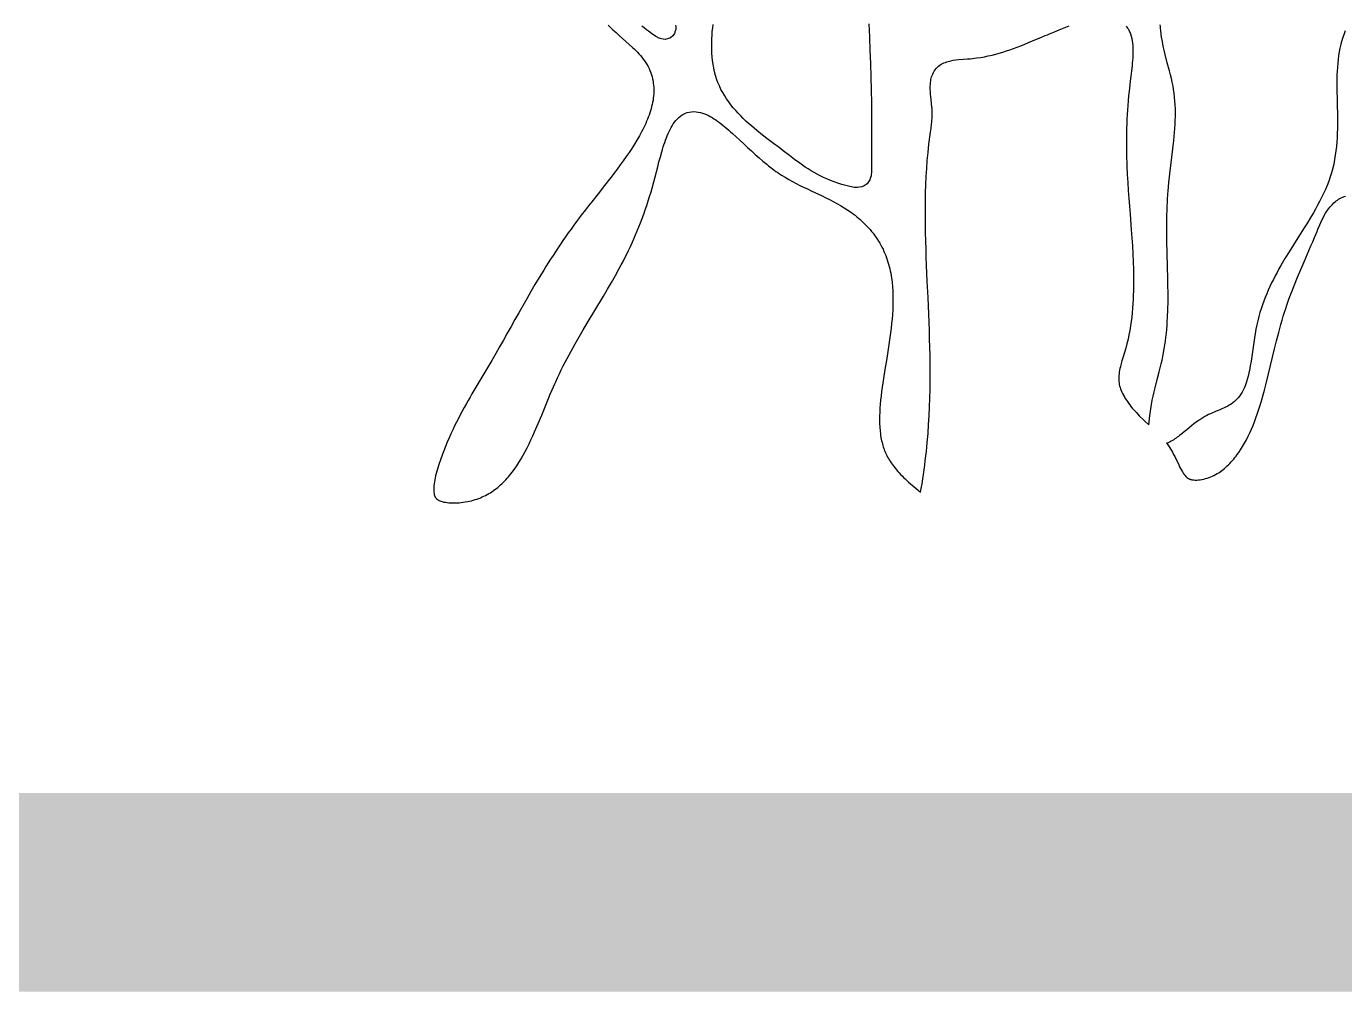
# Model space of a CAD drawing. Extents: x 4283 to 40403, y 1134 to 1764.
# Drawn here: x 4375.404 to 4380.099, y 1473.808 to 1477.245 of the extents above; entities that cross this region are included whole.
import ezdxf

# ---------------------------------------------------------------- set-up
doc = ezdxf.new("R2010")
doc.units = 0
doc.layers.add('PUB_TITLE', color=4, linetype='Continuous')
doc.layers.add('华泽绵阳图框', color=7, linetype='Continuous')

# ---------------------------------------------------------------- blocks, each defined once
blk = doc.blocks.new('11')
for points in [[(-179466.14, -78567.15), (-179466.12, -78567.48), (-179466.11, -78567.74), (-179466.13, -78568.1), (-179466.23, -78568.63), (-179466.42, -78569.13), (-179466.8, -78569.7), (-179467.42, -78570.22), (-179468.11, -78570.51), (-179468.73, -78570.6), (-179469.22, -78570.57), (-179469.61, -78570.5), (-179469.92, -78570.41), (-179470.18, -78570.3), (-179470.41, -78570.2), (-179470.62, -78570.09), (-179470.82, -78569.98), (-179471.02, -78569.86), (-179471.36, -78569.64), (-179471.7, -78569.4), (-179472.04, -78569.16), (-179472.82, -78568.57), (-179473.28, -78568.23), (-179473.86, -78567.79), (-179474.43, -78567.38)], [(-179482.69, -78567.11), (-179482.28, -78567.52), (-179481.53, -78568.23), (-179480.75, -78568.94), (-179479.95, -78569.65), (-179478.32, -78571.09), (-179477.5, -78571.83), (-179476.7, -78572.57), (-179476.3, -78572.96), (-179475.91, -78573.35), (-179475.52, -78573.75), (-179475.15, -78574.15), (-179474.79, -78574.57), (-179474.43, -78574.99), (-179474.09, -78575.43), (-179473.77, -78575.87), (-179473.47, -78576.32), (-179473.28, -78576.62), (-179472.91, -78577.28), (-179472.66, -78577.78), (-179472.44, -78578.27), (-179472.24, -78578.78), (-179472.07, -78579.28), (-179471.92, -78579.8), (-179471.79, -78580.31), (-179471.69, -78580.83), (-179471.61, -78581.35), (-179471.55, -78581.87), (-179471.51, -78582.4), (-179471.5, -78582.92), (-179471.5, -78583.44), (-179471.52, -78583.97), (-179471.56, -78584.49), (-179471.62, -78585.01), (-179471.69, -78585.53), (-179471.79, -78586.05), (-179471.89, -78586.57), (-179472.02, -78587.09), (-179472.15, -78587.61), (-179472.3, -78588.13), (-179472.47, -78588.64), (-179472.65, -78589.16), (-179472.84, -78589.67), (-179473.04, -78590.18), (-179473.25, -78590.7), (-179473.48, -78591.21), (-179473.71, -78591.72), (-179473.96, -78592.23), (-179474.21, -78592.74), (-179474.48, -78593.26), (-179475.03, -78594.27), (-179475.62, -78595.3), (-179476.25, -78596.32), (-179476.9, -78597.33), (-179477.57, -78598.35), (-179478.27, -78599.37), (-179478.99, -78600.39), (-179479.72, -78601.41), (-179480.48, -78602.42), (-179481.24, -78603.43), (-179482.01, -78604.45), (-179483.58, -78606.46), (-179485.15, -78608.46), (-179486.71, -78610.44), (-179487.48, -78611.42), (-179488.24, -78612.39), (-179489.28, -78613.75), (-179489.71, -78614.31), (-179490.42, -78615.27), (-179491.12, -78616.21), (-179491.8, -78617.16), (-179492.47, -78618.09), (-179493.12, -78619.02), (-179493.77, -78619.95), (-179494.4, -78620.87), (-179495.01, -78621.79), (-179495.62, -78622.7), (-179496.22, -78623.61), (-179496.8, -78624.52), (-179497.38, -78625.42), (-179497.94, -78626.31), (-179498.49, -78627.2), (-179499.58, -78628.98), (-179500.64, -78630.74), (-179501.67, -78632.48), (-179502.67, -78634.21), (-179503.65, -78635.93), (-179504.62, -78637.64), (-179505.57, -78639.33), (-179506.51, -78641.02), (-179507.45, -78642.7), (-179508.39, -78644.37), (-179509.32, -78646.04), (-179510.27, -78647.69), (-179511.22, -78649.34), (-179512.21, -78651.03), (-179513.15, -78652.62), (-179514.13, -78654.25), (-179515.11, -78655.88), (-179516.09, -78657.53), (-179516.58, -78658.36), (-179517.06, -78659.2), (-179517.54, -78660.05), (-179518.02, -78660.91), (-179518.5, -78661.79), (-179518.97, -78662.67), (-179519.44, -78663.58), (-179519.91, -78664.5), (-179520.37, -78665.43), (-179520.83, -78666.39), (-179521.28, -78667.37), (-179521.72, -78668.37), (-179522.16, -78669.39), (-179522.6, -78670.44), (-179523.03, -78671.52), (-179523.34, -78672.33), (-179523.85, -78673.75), (-179524.24, -78674.88), (-179524.59, -78676.01), (-179524.74, -78676.55), (-179524.89, -78677.1), (-179525.02, -78677.63), (-179525.13, -78678.16), (-179525.23, -78678.67), (-179525.32, -78679.16), (-179525.38, -78679.64), (-179525.43, -78680.1), (-179525.46, -78680.53), (-179525.47, -78680.94), (-179525.46, -78681.32), (-179525.43, -78681.67), (-179525.39, -78681.98), (-179525.33, -78682.26), (-179525.26, -78682.51), (-179525.17, -78682.75), (-179525.14, -78682.81), (-179525.09, -78682.9), (-179525.05, -78682.97), (-179525, -78683.05), (-179524.96, -78683.11), (-179524.91, -78683.17), (-179524.85, -78683.24), (-179524.84, -78683.25), (-179524.73, -78683.35), (-179524.66, -78683.4), (-179524.58, -78683.46), (-179524.49, -78683.52), (-179524.39, -78683.58), (-179524.3, -78683.63), (-179524.02, -78683.76), (-179523.72, -78683.88), (-179523.38, -78683.98), (-179523.02, -78684.08), (-179522.62, -78684.15), (-179522.19, -78684.22), (-179521.74, -78684.27), (-179521.27, -78684.3), (-179520.78, -78684.31), (-179520.29, -78684.31), (-179519.78, -78684.29), (-179519.27, -78684.26), (-179518.75, -78684.21), (-179518.24, -78684.15), (-179517.73, -78684.07), (-179517.09, -78683.96), (-179516.73, -78683.88), (-179516.25, -78683.76), (-179515.78, -78683.64), (-179515.32, -78683.5), (-179514.87, -78683.35), (-179514.43, -78683.19), (-179513.99, -78683.02), (-179513.57, -78682.84), (-179513.16, -78682.65), (-179512.75, -78682.45), (-179512.35, -78682.24), (-179511.96, -78682.02), (-179511.58, -78681.79), (-179511.2, -78681.54), (-179510.83, -78681.29), (-179510.47, -78681.03), (-179510.11, -78680.76), (-179509.76, -78680.48), (-179509.42, -78680.19), (-179509.08, -78679.89), (-179508.74, -78679.58), (-179508.41, -78679.26), (-179508.09, -78678.94), (-179507.77, -78678.6), (-179507.46, -78678.26), (-179507.15, -78677.9), (-179506.86, -78677.55), (-179506.26, -78676.79), (-179505.68, -78676.02), (-179505.12, -78675.21), (-179504.58, -78674.37), (-179504.05, -78673.5), (-179503.54, -78672.61), (-179503.04, -78671.7), (-179502.56, -78670.77), (-179502.08, -78669.82), (-179501.62, -78668.85), (-179501.17, -78667.86), (-179500.72, -78666.87), (-179499.85, -78664.84), (-179499, -78662.78), (-179498.15, -78660.71), (-179497.31, -78658.65), (-179496.88, -78657.62), (-179496.44, -78656.6), (-179495.79, -78655.09), (-179495.56, -78654.58), (-179495.11, -78653.59), (-179494.65, -78652.62), (-179494.18, -78651.66), (-179493.71, -78650.71), (-179493.24, -78649.78), (-179492.76, -78648.86), (-179492.28, -78647.95), (-179491.79, -78647.05), (-179490.81, -78645.29), (-179489.82, -78643.55), (-179488.82, -78641.85), (-179487.82, -78640.17), (-179483.83, -78633.55), (-179482.84, -78631.89), (-179481.87, -78630.22), (-179480.91, -78628.52), (-179479.97, -78626.8), (-179479.5, -78625.94), (-179479.04, -78625.06), (-179478.59, -78624.17), (-179478.14, -78623.27), (-179477.69, -78622.36), (-179477.25, -78621.43), (-179476.82, -78620.5), (-179476.39, -78619.55), (-179475.97, -78618.58), (-179475.55, -78617.6), (-179475.15, -78616.61), (-179474.74, -78615.59), (-179474.35, -78614.56), (-179473.97, -78613.51), (-179473.59, -78612.44), (-179473.22, -78611.35), (-179472.86, -78610.24), (-179472.51, -78609.11), (-179472.17, -78607.96), (-179471.91, -78607.06), (-179471.51, -78605.57), (-179471.19, -78604.34), (-179470.54, -78601.85), (-179470.22, -78600.61), (-179469.89, -78599.38), (-179469.55, -78598.18), (-179469.37, -78597.59), (-179469.19, -78597), (-179469, -78596.43), (-179468.81, -78595.87), (-179468.62, -78595.31), (-179468.41, -78594.77), (-179468.2, -78594.24), (-179467.98, -78593.72), (-179467.76, -78593.22), (-179467.52, -78592.73), (-179467.26, -78592.25), (-179466.99, -78591.79), (-179466.71, -78591.34), (-179466.4, -78590.91), (-179466.07, -78590.5), (-179465.71, -78590.1), (-179465.32, -78589.73), (-179464.89, -78589.38), (-179464.39, -78589.05), (-179463.71, -78588.71), (-179463.33, -78588.57), (-179462.79, -78588.43), (-179462.23, -78588.35), (-179461.66, -78588.32), (-179461.11, -78588.34), (-179460.58, -78588.42), (-179460.06, -78588.53), (-179459.56, -78588.67), (-179459.07, -78588.85), (-179458.59, -78589.05), (-179458.11, -78589.27), (-179457.65, -78589.52), (-179457.19, -78589.78), (-179456.74, -78590.07), (-179456.28, -78590.36), (-179455.83, -78590.68), (-179455.38, -78591.01), (-179454.93, -78591.35), (-179454.48, -78591.71), (-179454.03, -78592.08), (-179453.57, -78592.46), (-179453.12, -78592.85), (-179452.66, -78593.25), (-179452.2, -78593.66), (-179451.28, -78594.49), (-179450.35, -78595.34), (-179449.42, -78596.21), (-179448.48, -78597.09), (-179447.54, -78597.96), (-179446.6, -78598.82), (-179445.66, -78599.66), (-179444.73, -78600.47), (-179443.8, -78601.25), (-179443.35, -78601.61), (-179442.67, -78602.14), (-179442.44, -78602.31), (-179441.98, -78602.65), (-179441.53, -78602.97), (-179441.08, -78603.28), (-179440.63, -78603.58), (-179440.18, -78603.87), (-179439.27, -78604.44), (-179438.37, -78604.97), (-179437.46, -78605.47), (-179436.55, -78605.95), (-179435.65, -78606.41), (-179434.74, -78606.85), (-179433.83, -78607.29), (-179432.92, -78607.72), (-179431.1, -78608.56), (-179430.19, -78608.99), (-179429.28, -78609.43), (-179428.37, -78609.88), (-179427.47, -78610.34), (-179426.56, -78610.83), (-179425.66, -78611.34), (-179424.77, -78611.89), (-179423.88, -78612.47), (-179423.01, -78613.08), (-179422.56, -78613.41), (-179422.13, -78613.74), (-179421.7, -78614.09), (-179421.29, -78614.43), (-179420.85, -78614.82), (-179420.43, -78615.2), (-179420.02, -78615.59), (-179419.61, -78616), (-179419.21, -78616.41), (-179418.82, -78616.83), (-179418.44, -78617.27), (-179418.06, -78617.71), (-179417.7, -78618.17), (-179417.35, -78618.63), (-179417.01, -78619.1), (-179416.76, -78619.47), (-179416.37, -78620.07), (-179416.07, -78620.57), (-179415.79, -78621.07), (-179415.53, -78621.57), (-179415.27, -78622.08), (-179415.04, -78622.6), (-179414.81, -78623.12), (-179414.6, -78623.64), (-179414.41, -78624.17), (-179414.23, -78624.7), (-179414.06, -78625.23), (-179413.9, -78625.77), (-179413.75, -78626.31), (-179413.62, -78626.85), (-179413.5, -78627.4), (-179413.39, -78627.94), (-179413.29, -78628.49), (-179413.2, -78629.05), (-179413.06, -78630.15), (-179412.95, -78631.27), (-179412.87, -78632.39), (-179412.83, -78633.51), (-179412.82, -78634.64), (-179412.84, -78635.78), (-179412.89, -78636.91), (-179412.96, -78638.05), (-179413.04, -78639.19), (-179413.15, -78640.33), (-179413.28, -78641.47), (-179413.42, -78642.61), (-179413.57, -78643.75), (-179413.73, -78644.89), (-179414.08, -78647.15), (-179414.44, -78649.39), (-179414.8, -78651.61), (-179415.15, -78653.8), (-179415.31, -78654.88), (-179415.47, -78655.94), (-179415.61, -78657), (-179415.74, -78658.04), (-179415.85, -78659.07), (-179415.95, -78660.08), (-179416.03, -78661.07), (-179416.08, -78662.05), (-179416.12, -78663), (-179416.13, -78663.94), (-179416.11, -78664.85), (-179416.07, -78665.75), (-179416, -78666.61), (-179415.91, -78667.47), (-179415.85, -78667.87), (-179415.78, -78668.27), (-179415.7, -78668.67), (-179415.62, -78669.06), (-179415.51, -78669.51), (-179415.43, -78669.82), (-179415.32, -78670.19), (-179415.21, -78670.56), (-179415.08, -78670.92), (-179414.95, -78671.28), (-179414.8, -78671.64), (-179414.65, -78671.99), (-179414.49, -78672.34), (-179414.31, -78672.69), (-179414.13, -78673.04), (-179413.93, -78673.38), (-179413.72, -78673.73), (-179413.51, -78674.08), (-179413.27, -78674.43), (-179413.03, -78674.78), (-179412.77, -78675.13), (-179412.5, -78675.48), (-179412.22, -78675.84), (-179411.92, -78676.2), (-179411.61, -78676.56), (-179411.28, -78676.92), (-179410.94, -78677.29), (-179410.58, -78677.66), (-179410.21, -78678.04), (-179409.82, -78678.41), (-179409.41, -78678.8), (-179408.99, -78679.19), (-179408.55, -78679.58), (-179408.1, -78679.98), (-179407.62, -78680.38), (-179407.14, -78680.79), (-179406.63, -78681.2), (-179406.05, -78681.67), (-179405.88, -78680.73), (-179405.69, -78679.58), (-179405.51, -78678.43), (-179405.34, -78677.3), (-179405.18, -78676.16), (-179405.03, -78675.03), (-179404.89, -78673.91), (-179404.76, -78672.79), (-179404.64, -78671.68), (-179404.53, -78670.57), (-179404.42, -78669.47), (-179404.23, -78667.26), (-179404.08, -78665.08), (-179403.95, -78662.92), (-179403.85, -78660.77), (-179403.78, -78658.64), (-179403.73, -78656.52), (-179403.7, -78654.41), (-179403.7, -78652.32), (-179403.71, -78650.24), (-179403.73, -78648.17), (-179403.77, -78646.11), (-179403.83, -78644.06), (-179403.89, -78642.02), (-179403.97, -78639.99), (-179404.05, -78637.97), (-179404.13, -78635.96), (-179404.22, -78633.95), (-179404.4, -78629.95), (-179404.58, -78625.98), (-179404.65, -78624), (-179404.72, -78622.02), (-179404.78, -78620.04), (-179404.83, -78618.07), (-179404.86, -78616.09), (-179404.88, -78614.12), (-179404.88, -78612.15), (-179404.86, -78610.18), (-179404.82, -78608.21), (-179404.76, -78606.23), (-179404.67, -78604.26), (-179404.55, -78602.28), (-179404.4, -78600.3), (-179404.22, -78598.31), (-179404.01, -78596.32), (-179403.63, -78593.37), (-179403.48, -78592.36), (-179403.36, -78591.41), (-179403.3, -78590.95), (-179403.26, -78590.48), (-179403.22, -78590.02), (-179403.2, -78589.56), (-179403.19, -78589.1), (-179403.2, -78588.36), (-179403.21, -78588.13), (-179403.24, -78587.61), (-179403.29, -78587.06), (-179403.35, -78586.49), (-179403.48, -78585.3), (-179403.55, -78584.69), (-179403.6, -78584.06), (-179403.65, -78583.43), (-179403.67, -78582.79), (-179403.67, -78582.14), (-179403.64, -78581.5), (-179403.61, -78581.15), (-179403.57, -78580.82), (-179403.51, -78580.48), (-179403.43, -78580.14), (-179403.34, -78579.79), (-179403.22, -78579.45), (-179403.08, -78579.1), (-179402.92, -78578.75), (-179402.72, -78578.41), (-179402.5, -78578.08), (-179402.23, -78577.75), (-179401.93, -78577.43), (-179401.63, -78577.17), (-179401.31, -78576.93), (-179400.98, -78576.72), (-179400.64, -78576.54), (-179400.31, -78576.38), (-179399.98, -78576.25), (-179399.64, -78576.13), (-179399.31, -78576.03), (-179398.99, -78575.94), (-179398.64, -78575.86), (-179398.02, -78575.74), (-179397.38, -78575.65), (-179396.74, -78575.58), (-179395.54, -78575.48), (-179394.53, -78575.4), (-179393.86, -78575.34), (-179393.33, -78575.28), (-179392.82, -78575.22), (-179392.32, -78575.16), (-179391.32, -78575.01), (-179390.37, -78574.85), (-179389.44, -78574.66), (-179388.53, -78574.46), (-179387.63, -78574.24), (-179386.75, -78573.99), (-179385.88, -78573.73), (-179385, -78573.45), (-179384.13, -78573.16), (-179383.25, -78572.84), (-179382.35, -78572.51), (-179381.45, -78572.15), (-179380.52, -78571.78), (-179379.58, -78571.4), (-179378.61, -78570.99), (-179377.6, -78570.57), (-179376.57, -78570.14), (-179375.5, -78569.69), (-179374.95, -78569.46), (-179374.46, -78569.25), (-179373.23, -78568.75), (-179372.04, -78568.26), (-179370.82, -78567.79), (-179369.58, -78567.32)], [(-179355.66, -78567.33), (-179355.46, -78567.59), (-179355.27, -78567.85), (-179355.09, -78568.12), (-179354.94, -78568.4), (-179354.79, -78568.7), (-179354.56, -78569.23), (-179354.38, -78569.8), (-179354.23, -78570.38), (-179354.13, -78570.96), (-179354.05, -78571.54), (-179354, -78572.13), (-179353.97, -78572.73), (-179353.96, -78573.33), (-179353.96, -78573.94), (-179353.98, -78574.55), (-179354.02, -78575.17), (-179354.06, -78575.8), (-179354.12, -78576.42), (-179354.18, -78577.06), (-179354.32, -78578.32), (-179354.48, -78579.59), (-179354.63, -78580.84), (-179354.75, -78581.78), (-179354.92, -78583.28), (-179355.04, -78584.46), (-179355.14, -78585.64), (-179355.24, -78586.8), (-179355.32, -78587.94), (-179355.39, -78589.07), (-179355.44, -78590.19), (-179355.49, -78591.29), (-179355.53, -78592.38), (-179355.55, -78593.46), (-179355.57, -78594.53), (-179355.57, -78595.59), (-179355.57, -78596.64), (-179355.56, -78597.68), (-179355.54, -78598.71), (-179355.52, -78599.73), (-179355.48, -78600.74), (-179355.44, -78601.74), (-179355.35, -78603.74), (-179355.24, -78605.71), (-179355.11, -78607.67), (-179354.97, -78609.61), (-179354.82, -78611.54), (-179354.67, -78613.47), (-179354.37, -78617.32), (-179354.23, -78619.26), (-179354.1, -78621.21), (-179354, -78623.18), (-179353.91, -78625.16), (-179353.85, -78627.16), (-179353.82, -78628.47), (-179353.81, -78629.2), (-179353.81, -78630.23), (-179353.82, -78631.27), (-179353.83, -78632.32), (-179353.87, -78633.37), (-179353.91, -78634.43), (-179353.97, -78635.49), (-179354.05, -78636.56), (-179354.14, -78637.64), (-179354.26, -78638.72), (-179354.39, -78639.8), (-179354.55, -78640.89), (-179354.73, -78641.98), (-179354.94, -78643.07), (-179355.17, -78644.16), (-179355.43, -78645.25), (-179355.72, -78646.35), (-179356.03, -78647.41), (-179356.35, -78648.45), (-179356.65, -78649.45), (-179356.92, -78650.42), (-179357.04, -78650.88), (-179357.15, -78651.33), (-179357.24, -78651.77), (-179357.32, -78652.2), (-179357.38, -78652.61), (-179357.43, -78653.02), (-179357.46, -78653.41), (-179357.46, -78653.78), (-179357.45, -78654.22), (-179357.43, -78654.5), (-179357.38, -78654.86), (-179357.31, -78655.23), (-179357.22, -78655.59), (-179357.11, -78655.97), (-179356.99, -78656.34), (-179356.84, -78656.73), (-179356.68, -78657.11), (-179356.49, -78657.5), (-179356.29, -78657.89), (-179356.07, -78658.28), (-179355.83, -78658.67), (-179355.58, -78659.07), (-179355.32, -78659.46), (-179355.04, -78659.85), (-179354.74, -78660.24), (-179354.44, -78660.63), (-179354.12, -78661.02), (-179353.8, -78661.39), (-179353.12, -78662.16), (-179352.41, -78662.9), (-179351.41, -78663.89), (-179350.94, -78664.33), (-179350.18, -78665.03), (-179350.03, -78665.17), (-179350.03, -78665.17), (-179350.03, -78665.17), (-179350.03, -78665.17), (-179350, -78664.61), (-179349.9, -78663.48), (-179349.77, -78662.36), (-179349.61, -78661.26), (-179349.42, -78660.19), (-179349.22, -78659.12), (-179349, -78658.08), (-179348.76, -78657.05), (-179348.52, -78656.03), (-179348.02, -78654.05), (-179347.52, -78652.11), (-179347.04, -78650.2), (-179346.82, -78649.27), (-179346.54, -78647.94), (-179346.44, -78647.41), (-179346.27, -78646.47), (-179346.12, -78645.53), (-179345.99, -78644.59), (-179345.87, -78643.64), (-179345.76, -78642.68), (-179345.67, -78641.72), (-179345.59, -78640.76), (-179345.53, -78639.79), (-179345.48, -78638.82), (-179345.4, -78636.85), (-179345.36, -78634.86), (-179345.35, -78632.86), (-179345.37, -78630.85), (-179345.41, -78628.82), (-179345.46, -78626.77), (-179345.56, -78622.64), (-179345.61, -78620.55), (-179345.64, -78618.46), (-179345.64, -78616.35), (-179345.62, -78614.24), (-179345.57, -78612.11), (-179345.47, -78609.99), (-179345.37, -78608.5), (-179345.32, -78607.84), (-179345.13, -78605.72), (-179344.9, -78603.62), (-179344.66, -78601.53), (-179344.17, -78597.42), (-179343.95, -78595.41), (-179343.77, -78593.41), (-179343.69, -78592.43), (-179343.63, -78591.45), (-179343.59, -78590.47), (-179343.56, -78589.51), (-179343.55, -78588.55), (-179343.56, -78587.6), (-179343.6, -78586.66), (-179343.65, -78585.72), (-179343.73, -78584.8), (-179343.84, -78583.88), (-179343.99, -78582.82), (-179344.13, -78582.06), (-179344.32, -78581.13), (-179344.53, -78580.2), (-179344.76, -78579.26), (-179345.01, -78578.3), (-179345.53, -78576.34), (-179346.05, -78574.33), (-179346.3, -78573.28), (-179346.53, -78572.23), (-179346.74, -78571.15), (-179346.92, -78570.04), (-179347.11, -78568.54), (-179347.18, -78567.85), (-179347.23, -78567.42), (-179347.29, -78567.04)], [(-179301.9, -78568.51), (-179302.08, -78568.98), (-179302.25, -78569.45), (-179302.41, -78569.91), (-179302.7, -78570.85), (-179302.96, -78571.78), (-179303.17, -78572.72), (-179303.36, -78573.65), (-179303.51, -78574.58), (-179303.64, -78575.52), (-179303.74, -78576.47), (-179303.82, -78577.41), (-179303.88, -78578.37), (-179303.92, -78579.33), (-179303.94, -78580.3), (-179303.95, -78581.27), (-179303.93, -78583.25), (-179303.89, -78585.26), (-179303.86, -78586.3), (-179303.8, -78589.39), (-179303.79, -78591.5), (-179303.81, -78592.57), (-179303.84, -78593.64), (-179303.89, -78594.71), (-179303.96, -78595.78), (-179304.05, -78596.86), (-179304.17, -78597.94), (-179304.32, -78599.01), (-179304.5, -78600.09), (-179304.71, -78601.18), (-179305.09, -78602.74), (-179305.26, -78603.31), (-179305.58, -78604.35), (-179305.94, -78605.39), (-179306.34, -78606.41), (-179306.76, -78607.41), (-179307.21, -78608.4), (-179307.67, -78609.37), (-179308.16, -78610.34), (-179308.67, -78611.28), (-179309.18, -78612.22), (-179309.71, -78613.14), (-179310.25, -78614.06), (-179311.34, -78615.84), (-179311.97, -78616.85), (-179313.52, -78619.31), (-179314.59, -78621.01), (-179315.65, -78622.7), (-179316.67, -78624.38), (-179317.66, -78626.07), (-179318.14, -78626.91), (-179318.61, -78627.76), (-179319.06, -78628.61), (-179319.51, -78629.47), (-179319.94, -78630.33), (-179320.36, -78631.21), (-179320.76, -78632.09), (-179321.14, -78632.98), (-179321.51, -78633.88), (-179321.87, -78634.8), (-179322.2, -78635.73), (-179322.52, -78636.67), (-179322.82, -78637.63), (-179323.1, -78638.61), (-179323.36, -78639.6), (-179323.6, -78640.61), (-179323.81, -78641.65), (-179323.93, -78642.28), (-179324.18, -78643.81), (-179324.34, -78644.92), (-179324.65, -78647.22), (-179324.81, -78648.38), (-179324.98, -78649.54), (-179325.17, -78650.69), (-179325.38, -78651.81), (-179325.5, -78652.38), (-179325.63, -78652.94), (-179325.77, -78653.49), (-179325.92, -78654.03), (-179326.09, -78654.57), (-179326.27, -78655.1), (-179326.47, -78655.62), (-179326.69, -78656.14), (-179326.94, -78656.64), (-179327.2, -78657.14), (-179327.49, -78657.62), (-179327.81, -78658.08), (-179328.17, -78658.53), (-179328.56, -78658.97), (-179329.02, -78659.41), (-179329.42, -78659.74), (-179329.88, -78660.07), (-179330.34, -78660.36), (-179330.8, -78660.62), (-179331.26, -78660.85), (-179331.72, -78661.06), (-179332.18, -78661.26), (-179332.63, -78661.45), (-179333.09, -78661.63), (-179333.54, -78661.82), (-179334, -78662), (-179334.46, -78662.2), (-179334.92, -78662.41), (-179335.39, -78662.63), (-179335.86, -78662.88), (-179336.35, -78663.14), (-179336.83, -78663.43), (-179337.58, -78663.9), (-179337.87, -78664.1), (-179338.42, -78664.51), (-179338.99, -78664.94), (-179340.17, -78665.88), (-179340.76, -78666.36), (-179341.36, -78666.84), (-179341.95, -78667.32), (-179342.53, -78667.77), (-179342.82, -78668), (-179343.11, -78668.21), (-179343.39, -78668.42), (-179343.68, -78668.62), (-179343.96, -78668.81), (-179344.25, -78668.99), (-179344.55, -78669.16), (-179344.85, -78669.33), (-179345.17, -78669.48), (-179345.51, -78669.62), (-179345.69, -78669.68), (-179345.59, -78669.8), (-179345.24, -78670.29), (-179344.91, -78670.79), (-179344.67, -78671.17), (-179344.27, -78671.86), (-179343.98, -78672.4), (-179343.71, -78672.94), (-179342.73, -78674.95), (-179342.5, -78675.42), (-179342.28, -78675.86), (-179342.05, -78676.27), (-179341.83, -78676.66), (-179341.6, -78677.01), (-179341.38, -78677.32), (-179341.17, -78677.59), (-179340.96, -78677.83), (-179340.73, -78678.04), (-179340.65, -78678.11), (-179340.56, -78678.18), (-179340.46, -78678.25), (-179340.37, -78678.3), (-179340.23, -78678.38), (-179340.18, -78678.4), (-179340.07, -78678.45), (-179339.95, -78678.49), (-179339.83, -78678.53), (-179339.69, -78678.57), (-179339.55, -78678.6), (-179339.42, -78678.62), (-179339.06, -78678.67), (-179338.69, -78678.69), (-179338.31, -78678.68), (-179337.9, -78678.66), (-179337.47, -78678.61), (-179337.04, -78678.54), (-179336.6, -78678.45), (-179336.15, -78678.33), (-179335.77, -78678.22), (-179335.29, -78678.06), (-179334.88, -78677.9), (-179334.47, -78677.73), (-179334.08, -78677.54), (-179333.69, -78677.33), (-179333.3, -78677.12), (-179332.93, -78676.89), (-179332.56, -78676.64), (-179332.2, -78676.39), (-179331.84, -78676.12), (-179331.5, -78675.84), (-179331.15, -78675.54), (-179330.82, -78675.24), (-179330.49, -78674.92), (-179330.17, -78674.6), (-179329.86, -78674.26), (-179329.55, -78673.91), (-179329.24, -78673.56), (-179328.95, -78673.19), (-179328.66, -78672.82), (-179328.38, -78672.45), (-179328.01, -78671.94), (-179327.56, -78671.28), (-179327.05, -78670.47), (-179326.57, -78669.65), (-179326.11, -78668.81), (-179325.67, -78667.95), (-179325.26, -78667.07), (-179324.86, -78666.19), (-179324.48, -78665.28), (-179324.13, -78664.37), (-179323.78, -78663.43), (-179323.45, -78662.49), (-179323.14, -78661.54), (-179322.83, -78660.58), (-179322.54, -78659.61), (-179322.02, -78657.77), (-179321.72, -78656.64), (-179321.19, -78654.64), (-179320.69, -78652.62), (-179320.2, -78650.6), (-179319.22, -78646.54), (-179318.72, -78644.52), (-179318.2, -78642.5), (-179317.65, -78640.5), (-179317.37, -78639.5), (-179317.07, -78638.51), (-179316.77, -78637.53), (-179316.56, -78636.87), (-179316.12, -78635.57), (-179315.79, -78634.6), (-179315.44, -78633.65), (-179315.08, -78632.69), (-179314.35, -78630.8), (-179313.58, -78628.92), (-179312.79, -78627.03), (-179311.98, -78625.13), (-179311.57, -78624.17), (-179311.15, -78623.21), (-179310.73, -78622.23), (-179310.3, -78621.24), (-179309.87, -78620.25), (-179309.44, -78619.23), (-179308.79, -78617.69), (-179308.57, -78617.15), (-179308.11, -78616.07), (-179307.86, -78615.51), (-179307.6, -78614.95), (-179307.32, -78614.39), (-179307.03, -78613.83), (-179306.71, -78613.27), (-179306.37, -78612.72), (-179305.99, -78612.18), (-179305.58, -78611.66), (-179305.13, -78611.15), (-179304.66, -78610.69), (-179304.37, -78610.44), (-179304.1, -78610.22), (-179303.8, -78610.01), (-179303.5, -78609.81), (-179303.18, -78609.63), (-179302.85, -78609.46), (-179302.51, -78609.3), (-179302.15, -78609.16), (-179301.79, -78609.04)], [(-179418.74, -78566.78), (-179418.6, -78570.05), (-179418.47, -78573.31), (-179418.36, -78576.56), (-179418.27, -78579.79), (-179418.19, -78583.01), (-179418.13, -78586.22), (-179418.09, -78589.41), (-179418.07, -78592.59), (-179418.08, -78595.75), (-179418.1, -78598.89), (-179418.12, -78600.54), (-179418.13, -78601.22), (-179418.13, -78601.59), (-179418.12, -78602.16), (-179418.11, -78602.44), (-179418.11, -78602.97), (-179418.11, -78603.31), (-179418.14, -78603.67), (-179418.19, -78604.07), (-179418.3, -78604.52), (-179418.49, -78605.04), (-179418.79, -78605.55), (-179419.18, -78606.03), (-179419.86, -78606.52), (-179420.5, -78606.78), (-179421.04, -78606.89), (-179421.51, -78606.94), (-179421.93, -78606.93), (-179422.31, -78606.9), (-179422.7, -78606.84), (-179423.74, -78606.62), (-179424.37, -78606.46), (-179425.36, -78606.17), (-179426.33, -78605.87), (-179427.26, -78605.54), (-179428.15, -78605.2), (-179429.02, -78604.84), (-179429.85, -78604.46), (-179430.66, -78604.07), (-179431.44, -78603.66), (-179432.19, -78603.24), (-179432.93, -78602.81), (-179433.64, -78602.36), (-179434.33, -78601.91), (-179435.01, -78601.46), (-179435.67, -78600.99), (-179436.96, -78600.05), (-179438.23, -78599.1), (-179439.77, -78597.93), (-179440.78, -78597.16), (-179442.11, -78596.17), (-179443.47, -78595.14), (-179444.84, -78594.07), (-179446.2, -78592.98), (-179446.89, -78592.4), (-179447.56, -78591.82), (-179448.23, -78591.23), (-179448.89, -78590.63), (-179449.54, -78590.01), (-179450.17, -78589.37), (-179450.8, -78588.72), (-179451.4, -78588.06), (-179451.99, -78587.37), (-179452.56, -78586.67), (-179453.1, -78585.95), (-179453.62, -78585.21), (-179454.11, -78584.45), (-179454.58, -78583.66), (-179455.01, -78582.86), (-179455.41, -78582.03), (-179455.76, -78581.19), (-179456.01, -78580.54), (-179456.36, -78579.43), (-179456.6, -78578.53), (-179456.8, -78577.63), (-179456.95, -78576.72), (-179457.08, -78575.82), (-179457.17, -78574.91), (-179457.24, -78574.01), (-179457.28, -78573.11), (-179457.29, -78572.22), (-179457.29, -78571.71), (-179457.25, -78570.44), (-179457.21, -78569.56), (-179457.14, -78568.68), (-179457.05, -78567.81), (-179456.95, -78566.94)]]:
    blk.add_lwpolyline(points)

msp = doc.modelspace()

# ---------------------------------------------------------------- linework, layer by layer
at = {"layer": 'PUB_TITLE', "color": 7, "const_width": 0.5064}
msp.add_lwpolyline([(4300.211, 1474.1614), (4695.2338, 1474.1614), (4695.2391, 1488.9227), (4300.211, 1488.9227)], close=True, dxfattribs=at)
at = {"layer": '华泽绵阳图框', "color": 7, "const_width": 0.7071}
msp.add_lwpolyline([(4300.211, 1474.1614), (4695.4636, 1474.1614), (4695.4636, 1756.9896), (4300.211, 1756.9896)], close=True, dxfattribs=at)

# ---------------------------------------------------------------- block references
at = {"xscale": 0.01452, "yscale": 0.01452, "zscale": 0.01452}
msp.add_blockref('11', (6983.5645, 2618.0443), dxfattribs=at)

doc.saveas('drawing.dxf')
